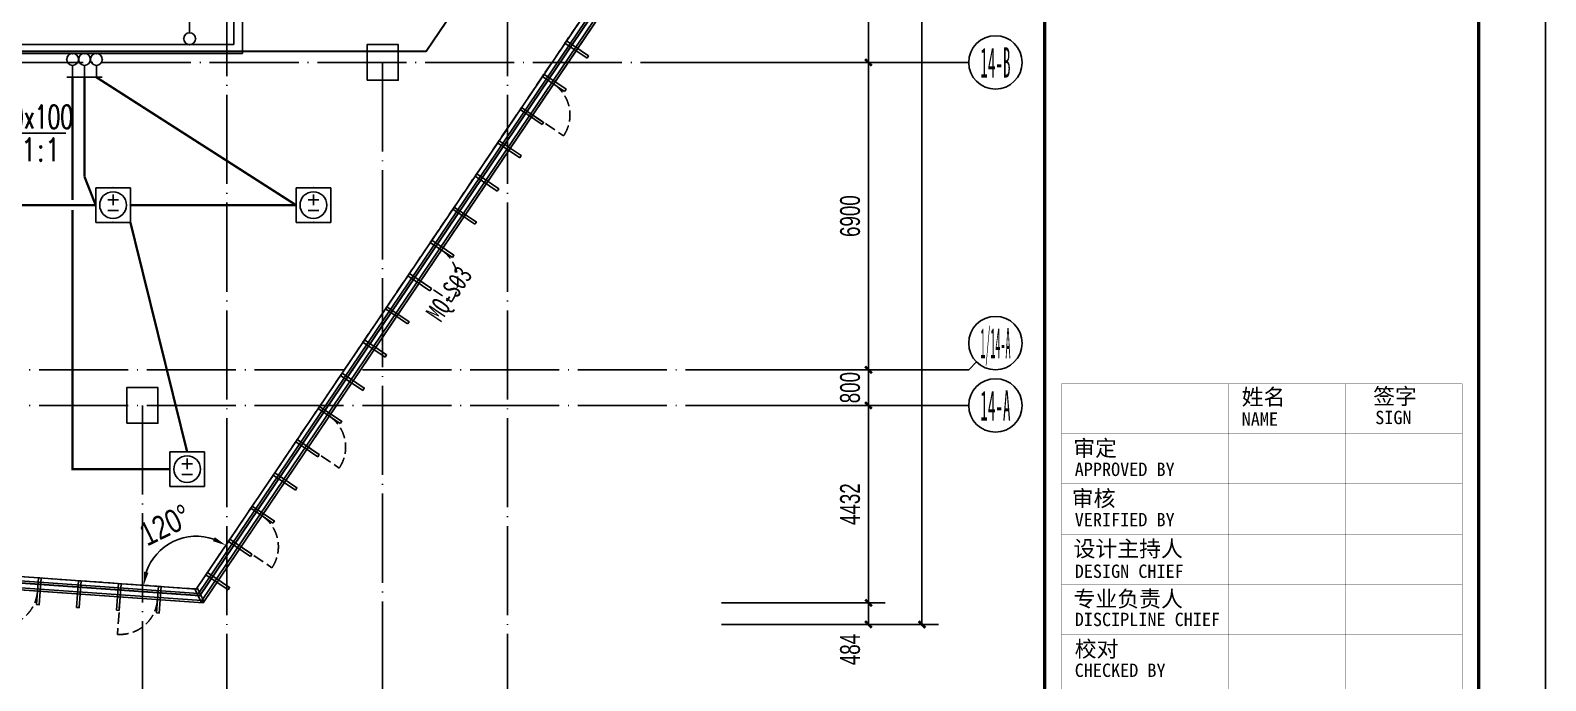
# Model space of a CAD drawing. Extents: x -233336 to 840473, y -28113 to 330904.
# Drawn here: x 105182 to 139220, y 172022 to 186621 of the extents above; entities that cross this region are included whole.
import ezdxf
from ezdxf.enums import TextEntityAlignment as Align
from ezdxf.xclip import XClip

# ---------------------------------------------------------------- set-up
doc = ezdxf.new("R2010")
doc.units = 0
doc.header["$LTSCALE"] = 1000
doc.header["$XCLIPFRAME"] = 2
for name, pattern in [('104-14# 核心筒$0$DOTE', [2.42, 2, -0.2, 0.02, -0.2]), ('14#楼幕墙$0$DASH', [0.35, 0.25, -0.1]), ('DASH', [0.35, 0.25, -0.1]), ('X-104 14#平面$0$$0$DASH', [0.35, 0.25, -0.1])]:
    doc.linetypes.add(name, pattern=pattern)
doc.layers.get('0').update_dxf_attribs({"linetype": 'CONTINUOUS'})
doc.layers.get('Defpoints').update_dxf_attribs({"linetype": 'CONTINUOUS'})
for name, color, linetype in [('104-14# 核心筒$0$01-标注_轴线坐标', 8, 'CONTINUOUS'), ('104-14# 核心筒$0$A-C_玻璃幕墙', 8, 'CONTINUOUS'), ('104-14# 核心筒$0$A_AXIS-轴线', 8, '104-14# 核心筒$0$DOTE'), ('104-14# 核心筒$0$A_STR-砼柱', 8, 'CONTINUOUS'), ('104-14# 核心筒$0$AXIS_TEXT', 7, 'CONTINUOUS'), ('14#楼幕墙$0$A-C_玻璃幕墙', 8, 'CONTINUOUS'), ('14#楼幕墙$0$A-C_窗', 8, 'CONTINUOUS'), ('AXIS_TEXT', 7, 'CONTINUOUS'), ('CABLETRAY_DIM', 80, 'CONTINUOUS'), ('EQUIP-动力', 80, 'CONTINUOUS'), ('EQUIP-照明', 80, 'CONTINUOUS'), ('WIRE-动力控制', 160, 'DASH'), ('WIRE-插座', 160, 'CONTINUOUS'), ('X-104 14#平面$0$01-标注_尺寸', 8, 'CONTINUOUS'), ('X-104 14#平面$0$02-TEXT_门窗', 9, 'CONTINUOUS'), ('X-104 14#平面$0$A-C_玻璃幕墙', 8, 'CONTINUOUS'), ('X-104 14#平面$0$A-TECH_结构', 8, 'CONTINUOUS'), ('X-104 14#平面$0$A_STR-砌块墙', 7, 'CONTINUOUS')]:
    doc.layers.add(name, color=color, linetype=linetype)
doc.layers.add('X-104 14#平面$0$000套内', color=8, linetype='CONTINUOUS', lineweight=30)
doc.styles.add('104-14# 核心筒$0$_TCH_AXIS', font='STXIHEI.TTF', dxfattribs={"width": 0.8})
doc.styles.add('104-14# 核心筒$0$_TCH_DIM_T3', font='ros.shx', dxfattribs={"width": 0.705882, "bigfont": 'jd.shx'})
doc.styles.add('_TEL_DIM', font='ROMANS2', dxfattribs={"width": 0.8, "height": 3.5, "bigfont": 'HZDF2'})
doc.styles.add('COMPLEX', font='COMPLEX')
doc.styles.get("Standard").update_dxf_attribs({"font": 'GBENOR', "bigfont": 'GBCBIG'})
doc.styles.add('X-104 14#平面$0$_TCH_DIM_T3', font='ros.shx', dxfattribs={"width": 0.8, "bigfont": 'jd.shx'})
doc.styles.add('X-104 14#平面$0$_TCH_WINDOW', font='STXIHEI.TTF', dxfattribs={"width": 0.75, "height": 3.5})
doc.styles.add('图签信息$0$华文细黑', font='STXIHEI.TTF', dxfattribs={"height": 10})
doc.dimstyles.new('104-14# 核心筒$0$_TCH_ARCH&&150', dxfattribs={"dimtxt": 446.25, "dimasz": 150, "dimexe": 375, "dimexo": 450, "dimgap": 189.375, "dimtad": 1, "dimdec": 0, "dimzin": 0, "dimdsep": 46, "dimtxsty": '104-14# 核心筒$0$_TCH_DIM_T3', "dimblk": '104-14# 核心筒$0$_ArchTick', "dimcen": 0.09, "dimclrt": 7, "dimazin": 2, "dimtfac": 1, "dimtdec": 0, "dimtix": 1, "dimtmove": 2, "dimatfit": 3, "dimfxl": 0, "dimtolj": 1, "dimtzin": 0, "dimarcsym": 0})
doc.dimstyles.new('X-104 14#平面$0$_TCH_ARROW&&150', dxfattribs={"dimtxt": 525, "dimasz": 300, "dimexe": 375, "dimexo": 450, "dimgap": 150, "dimtad": 1, "dimdec": 0, "dimzin": 0, "dimdsep": 46, "dimtxsty": 'X-104 14#平面$0$_TCH_DIM_T3', "dimcen": 0.09, "dimclrt": 7, "dimazin": 2, "dimtfac": 1, "dimtdec": 0, "dimtix": 1, "dimtmove": 2, "dimatfit": 3, "dimfxl": 0, "dimtolj": 1, "dimtzin": 0, "dimarcsym": 0})

# ---------------------------------------------------------------- blocks, each defined once
blk = doc.blocks.new('图框-A1+1-4')
for points, const_width in [([(0, 0), (1051, 0), (1051, 594), (0, 594)], 0.05), ([(976, 584), (25, 584), (25, 10), (976, 10)], 0.5)]:
    blk.add_lwpolyline(points, close=True, dxfattribs=dict(const_width=const_width))
blk = doc.blocks.new('图签信息')
at = {"const_width": 0.5}
blk.add_lwpolyline([(-65, 0), (0, 0), (0, 500.5), (-65, 500.5)], close=True, dxfattribs=at)
at = {"const_width": 0.05}
for points in [[(-62.5, 103.26), (-2.5, 103.26), (-2.5, 163.26), (-62.5, 163.26), (-62.5, 103.26)], [(-37.5, 163.26), (-37.5, 103.26)], [(-20, 163.26), (-20, 103.26)], [(-62.5, 155.76), (-2.5, 155.76)], [(-62.5, 148.26), (-2.5, 148.26)], [(-62.5, 140.76), (-2.5, 140.76)], [(-62.5, 133.26), (-2.5, 133.26)], [(-62.5, 125.76), (-2.5, 125.76)]]:
    blk.add_lwpolyline(points, dxfattribs=at)
at = {"style": '图签信息$0$华文细黑'}
for s, height, p in [('姓名', 2.4, (-35.5, 162.47)), ('签字', 2.4, (-15.81, 162.57)), ('NAME', 2, (-35.5, 158.96)), ('SIGN', 2, (-15.5, 159.2)), ('审定', 2.4, (-60.73, 154.81)), ('APPROVED BY', 2, (-60.5, 151.44)), ('审核', 2.4, (-60.95, 147.29)), ('VERIFIED BY', 2, (-60.5, 143.91)), ('设计主持人', 2.4, (-60.68, 139.76)), ('DESIGN CHIEF', 2, (-60.5, 136.19)), ('专业负责人', 2.4, (-60.67, 132.26)), ('DISCIPLINE CHIEF', 2, (-60.5, 128.98)), ('校对', 2.4, (-60.5, 124.76)), ('CHECKED BY', 2, (-60.5, 121.37))]:
    blk.add_text(s, height=height, dxfattribs=at).set_placement(p, align=Align.TOP_LEFT)
blk = doc.blocks.new('图签-A1')
at = {"color": 2}
blk.add_blockref('图签信息', (0, 0), dxfattribs=at)
blk = doc.blocks.new('14#楼幕墙$0$A$C103B1A8E')
blk.add_lwpolyline([(0, 0), (60, 0), (60, 600), (0, 600)], close=True)
blk = doc.blocks.new('14#楼幕墙$0$A$C678332E3')
blk.add_lwpolyline([(0, 0), (60, 0), (60, 300), (0, 300)], close=True)
blk = doc.blocks.new('14#楼幕墙$0$A$C140B3602')
for name, p, rotation in [('14#楼幕墙$0$A$C103B1A8E', (100481, 5035), 54.95189736508091), ('14#楼幕墙$0$A$C103B1A8E', (99964, 4298), 54.95189736508091), ('14#楼幕墙$0$A$C103B1A8E', (99447, 3561), 54.95189736508091), ('14#楼幕墙$0$A$C103B1A8E', (98930, 2824), 54.95189736508091), ('14#楼幕墙$0$A$C103B1A8E', (98414, 2087), 54.95189736508091), ('14#楼幕墙$0$A$C103B1A8E', (97897, 1351), 54.95189736508091), ('14#楼幕墙$0$A$C103B1A8E', (97380, 614), 54.95189736508091), ('14#楼幕墙$0$A$C103B1A8E', (96863, -123), 54.95189736508091), ('14#楼幕墙$0$A$C103B1A8E', (96346, -860), 54.95189736508091), ('14#楼幕墙$0$A$C103B1A8E', (95829, -1597), 54.95189736508091), ('14#楼幕墙$0$A$C103B1A8E', (95313, -2333), 54.95189736508091), ('14#楼幕墙$0$A$C103B1A8E', (94796, -3070), 54.95189736508091), ('14#楼幕墙$0$A$C103B1A8E', (94279, -3807), 54.95189736508091), ('14#楼幕墙$0$A$C103B1A8E', (93762, -4544), 54.95189736508091), ('14#楼幕墙$0$A$C103B1A8E', (93245, -5281), 54.95189736508091), ('14#楼幕墙$0$A$C103B1A8E', (92728, -6017), 54.95189736508091), ('14#楼幕墙$0$A$C103B1A8E', (87904, -7012), 354.9518973651422), ('14#楼幕墙$0$A$C103B1A8E', (92211, -6754), 54.95189736508091), ('14#楼幕墙$0$A$C103B1A8E', (88801, -7091), 354.9518973651422), ('14#楼幕墙$0$A$C103B1A8E', (89697, -7170), 354.9518973651422), ('14#楼幕墙$0$A$C103B1A8E', (90594, -7249), 354.9518973651422), ('14#楼幕墙$0$A$C678332E3', (91525, -6714), 204.9518973650777)]:
    blk.add_blockref(name, p, dxfattribs=dict(rotation=rotation))
blk = doc.blocks.new('14#楼幕墙$0$A$C2CD63A88')
at = {"linetype": '14#楼幕墙$0$DASH'}
blk.add_lwpolyline([(0, 670), (0, -170)], dxfattribs=at)
blk.add_arc((0, 670), 840, 270, 0, dxfattribs=at)
blk = doc.blocks.new('14#楼幕墙')
at = {"layer": '14#楼幕墙$0$A-C_玻璃幕墙'}
for p, q in [((109062, 173768), (119297, 188914)), ((108911, 174079), (118802, 188717)), ((108961, 173976), (118967, 188783)), ((109037, 173820), (119215, 188882)), ((82418, 175654), (109062, 173768)), ((82488, 175699), (109037, 173820)), ((82701, 175834), (108961, 173976)), ((82843, 175924), (108911, 174079))]:
    blk.add_line(p, q, dxfattribs=at)
blk.add_lwpolyline([(120742, 216995), (99427, 222925), (92266, 197155), (62308, 195791), (62738, 196820), (22065, 195795), (17309, 179208), (53491, 179840), (52927, 177185), (83500, 178466), (82418, 175654), (109062, 173768), (119297, 188914), (117563, 189300)], close=True, dxfattribs=at)
at = {"layer": '14#楼幕墙$0$A-C_玻璃幕墙', "rotation": 1.000000000000248}
blk.add_blockref('14#楼幕墙$0$A$C140B3602', (17309, 179208), dxfattribs=at)
at = {"layer": '14#楼幕墙$0$A-C_窗'}
for p, rotation in [((117019, 184347), 55.95189736508349), ((114500, 180618), 55.95189736508349), ((111980, 176890), 55.95189736508349), ((110469, 174653), 55.95189736508349), ((104458, 173422), 355.9518973650807), ((107152, 173231), 355.9518973650807)]:
    blk.add_blockref('14#楼幕墙$0$A$C2CD63A88', p, dxfattribs=dict(at, rotation=rotation))
blk = doc.blocks.new('_FZHK')
blk.add_lwpolyline([(-0.5, -0.5), (0.5, -0.5), (0.5, 0.5), (-0.5, 0.5)], close=True)
blk = doc.blocks.new('_AXISO')
blk.add_circle((0, 0), 0.5)
at = {"layer": 'AXIS_TEXT', "style": 'COMPLEX', "width": 1.041667}
blk.add_attdef('A', text='', height=0.56, dxfattribs=at).set_placement((-0.25, -0.28), (0.25, -0.28), align=Align.FIT)
blk = doc.blocks.new('104-14# 核心筒$0$_ArchTick')
at = {"color": 0, "linetype": 'ByBlock', "const_width": 0.4}
blk.add_lwpolyline([(-0.5, -0.5), (0.5, 0.5)], dxfattribs=at)
blk = doc.blocks.new('*D407')
at = {"layer": '104-14# 核心筒$0$01-标注_轴线坐标', "color": 0, "lineweight": -2}
for p, q in [((120710, 173768), (124385, 173768)), ((124010, 173284), (124010, 173768)), ((120710, 173284), (124385, 173284))]:
    blk.add_line(p, q, dxfattribs=at)
at = {"layer": 'Defpoints', "color": 0}
for p in [(120260, 173768), (124010, 173768), (120260, 173284)]:
    blk.add_point(p, dxfattribs=at)
at = {"layer": '104-14# 核心筒$0$01-标注_轴线坐标', "color": 0, "lineweight": -2, "xscale": 150, "yscale": 150, "zscale": 150}
for p, rotation in [((124010, 173768), 90), ((124010, 173284), 270)]:
    blk.add_blockref('104-14# 核心筒$0$_ArchTick', p, dxfattribs=dict(at, rotation=rotation))
at = {"layer": '104-14# 核心筒$0$01-标注_轴线坐标', "color": 7, "insert": (123597, 172721), "char_height": 446.2, "attachment_point": 5, "rotation": 90, "style": '104-14# 核心筒$0$_TCH_DIM_T3'}
blk.add_mtext('\\A1;484', dxfattribs=at)
blk = doc.blocks.new('*D408')
at = {"layer": '104-14# 核心筒$0$01-标注_轴线坐标', "color": 0, "lineweight": -2}
for p, q in [((120710, 178200), (124385, 178200)), ((124010, 173768), (124010, 178200)), ((120710, 173768), (124385, 173768))]:
    blk.add_line(p, q, dxfattribs=at)
at = {"layer": 'Defpoints', "color": 0}
for p in [(120260, 178200), (124010, 178200), (120260, 173768)]:
    blk.add_point(p, dxfattribs=at)
at = {"layer": '104-14# 核心筒$0$01-标注_轴线坐标', "color": 0, "lineweight": -2, "xscale": 150, "yscale": 150, "zscale": 150}
for p, rotation in [((124010, 178200), 90), ((124010, 173768), 270)]:
    blk.add_blockref('104-14# 核心筒$0$_ArchTick', p, dxfattribs=dict(at, rotation=rotation))
at = {"layer": '104-14# 核心筒$0$01-标注_轴线坐标', "color": 7, "insert": (123597, 175984), "char_height": 446.2, "attachment_point": 5, "rotation": 90, "style": '104-14# 核心筒$0$_TCH_DIM_T3'}
blk.add_mtext('\\A1;4432', dxfattribs=at)
blk = doc.blocks.new('*D409')
at = {"layer": '104-14# 核心筒$0$01-标注_轴线坐标', "color": 0, "lineweight": -2}
for p, q in [((124010, 179000), (124010, 179150)), ((120710, 179000), (124385, 179000)), ((124010, 178200), (124010, 179000)), ((120710, 178200), (124385, 178200)), ((124010, 178200), (124010, 178050))]:
    blk.add_line(p, q, dxfattribs=at)
at = {"layer": 'Defpoints', "color": 0}
for p in [(120260, 179000), (124010, 179000), (120260, 178200)]:
    blk.add_point(p, dxfattribs=at)
at = {"layer": '104-14# 核心筒$0$01-标注_轴线坐标', "color": 0, "lineweight": -2, "xscale": 150, "yscale": 150, "zscale": 150}
for p, rotation in [((124010, 179000), 270), ((124010, 178200), 90)]:
    blk.add_blockref('104-14# 核心筒$0$_ArchTick', p, dxfattribs=dict(at, rotation=rotation))
at = {"layer": '104-14# 核心筒$0$01-标注_轴线坐标', "color": 7, "insert": (123597, 178600), "char_height": 446.2, "attachment_point": 5, "rotation": 90, "style": '104-14# 核心筒$0$_TCH_DIM_T3'}
blk.add_mtext('\\A1;800', dxfattribs=at)
blk = doc.blocks.new('*D410')
at = {"layer": '104-14# 核心筒$0$01-标注_轴线坐标', "color": 0, "lineweight": -2}
for p, q in [((120710, 185900), (124385, 185900)), ((124010, 179000), (124010, 185900)), ((120710, 179000), (124385, 179000))]:
    blk.add_line(p, q, dxfattribs=at)
at = {"layer": 'Defpoints', "color": 0}
for p in [(120260, 185900), (124010, 185900), (120260, 179000)]:
    blk.add_point(p, dxfattribs=at)
at = {"layer": '104-14# 核心筒$0$01-标注_轴线坐标', "color": 0, "lineweight": -2, "xscale": 150, "yscale": 150, "zscale": 150}
for p, rotation in [((124010, 185900), 90), ((124010, 179000), 270)]:
    blk.add_blockref('104-14# 核心筒$0$_ArchTick', p, dxfattribs=dict(at, rotation=rotation))
at = {"layer": '104-14# 核心筒$0$01-标注_轴线坐标', "color": 7, "insert": (123597, 182450), "char_height": 446.2, "attachment_point": 5, "rotation": 90, "style": '104-14# 核心筒$0$_TCH_DIM_T3'}
blk.add_mtext('\\A1;6900', dxfattribs=at)
blk = doc.blocks.new('*D411')
at = {"layer": '104-14# 核心筒$0$01-标注_轴线坐标', "color": 0, "lineweight": -2}
for p, q in [((120710, 189950), (124385, 189950)), ((124010, 185900), (124010, 189950)), ((120710, 185900), (124385, 185900))]:
    blk.add_line(p, q, dxfattribs=at)
at = {"layer": 'Defpoints', "color": 0}
for p in [(120260, 189950), (124010, 189950), (120260, 185900)]:
    blk.add_point(p, dxfattribs=at)
at = {"layer": '104-14# 核心筒$0$01-标注_轴线坐标', "color": 0, "lineweight": -2, "xscale": 150, "yscale": 150, "zscale": 150}
for p, rotation in [((124010, 189950), 90), ((124010, 185900), 270)]:
    blk.add_blockref('104-14# 核心筒$0$_ArchTick', p, dxfattribs=dict(at, rotation=rotation))
at = {"layer": '104-14# 核心筒$0$01-标注_轴线坐标', "color": 7, "insert": (123597, 187925), "char_height": 446.2, "attachment_point": 5, "rotation": 90, "style": '104-14# 核心筒$0$_TCH_DIM_T3'}
blk.add_mtext('\\A1;4050', dxfattribs=at)
blk = doc.blocks.new('*D476')
at = {"layer": '104-14# 核心筒$0$01-标注_轴线坐标', "color": 0, "lineweight": -2}
for p, q in [((120710, 222925), (125585, 222925)), ((125210, 173284), (125210, 222925)), ((120710, 173284), (125585, 173284))]:
    blk.add_line(p, q, dxfattribs=at)
at = {"layer": 'Defpoints', "color": 0}
for p in [(120260, 222925), (125210, 222925), (120260, 173284)]:
    blk.add_point(p, dxfattribs=at)
at = {"layer": '104-14# 核心筒$0$01-标注_轴线坐标', "color": 0, "lineweight": -2, "xscale": 150, "yscale": 150, "zscale": 150}
for p, rotation in [((125210, 222925), 90), ((125210, 173284), 270)]:
    blk.add_blockref('104-14# 核心筒$0$_ArchTick', p, dxfattribs=dict(at, rotation=rotation))
at = {"layer": '104-14# 核心筒$0$01-标注_轴线坐标', "color": 7, "insert": (124797, 198104), "char_height": 446.2, "attachment_point": 5, "rotation": 90, "style": '104-14# 核心筒$0$_TCH_DIM_T3'}
blk.add_mtext('\\A1;49641', dxfattribs=at)
blk = doc.blocks.new('*D227')
at = {"layer": 'Defpoints', "color": 0}
for p in [(108788, 175258), (108751, 174091), (108911, 174079), (109000, 174212)]:
    blk.add_point(p, dxfattribs=at)
at = {"layer": 'X-104 14#平面$0$01-标注_尺寸', "color": 0, "lineweight": -2}
for p, q in [((109252, 174585), (109784, 175372)), ((108302, 174122), (107355, 174190))]:
    blk.add_line(p, q, dxfattribs=at)
blk.add_arc((108911, 174079), 1185, 70.4972, 161.4066, dxfattribs=at)
at = {"layer": 'X-104 14#平面$0$01-标注_尺寸', "color": 0}
for points in [[(109329, 175241), (109284, 175152), (109574, 175061)], [(107837, 174447), (107739, 174467), (107729, 174163)]]:
    blk.add_solid(points, dxfattribs=at)
at = {"layer": 'X-104 14#平面$0$01-标注_尺寸', "color": 7, "insert": (108212, 175516), "char_height": 525, "attachment_point": 5, "rotation": 25.9519, "style": 'X-104 14#平面$0$_TCH_DIM_T3'}
blk.add_mtext('\\A1;120%%d', dxfattribs=at)
blk = doc.blocks.new('$equip$00001344')
for p, q in [((0.65, 0.65), (-0.65, 0.65)), ((-0.65, 0.65), (-0.65, -0.65)), ((0.65, -0.65), (0.65, 0.65)), ((-0.2, 0.2), (0.2, 0.2)), ((0, 0), (0, 0.4)), ((-0.2, -0.2), (0.2, -0.2)), ((-0.65, -0.65), (0.65, -0.65))]:
    blk.add_line(p, q)
blk.add_circle((0, 0), 0.5)
for p in [(0, 0.65), (-0.65, 0), (0.65, 0), (0, -0.65)]:
    blk.add_point(p)
at = {"flags": 9}
blk.add_attdef('A', (0, 0), '', height=0.00002, dxfattribs=at)
blk = doc.blocks.new('$equip$00002672')
for p, q in [((0.222, 0.889), (-0.222, 0.889)), ((0, 0.444), (0, 0.889))]:
    blk.add_line(p, q)
blk.add_circle((0, 0.222), 0.222)
for p in [(0, 0.889), (-0.222, 0.222), (0, 0), (0.222, 0.222)]:
    blk.add_point(p)
at = {"color": 7, "style": '_TEL_DIM', "flags": 1}
for tag in ['A', 'REMARK']:
    blk.add_attdef(tag, text='', height=0.00002, dxfattribs=at).set_placement((0, 0), align=Align.MIDDLE_CENTER)
blk = doc.blocks.new('104-14# 核心筒')
at = {"layer": '104-14# 核心筒$0$01-标注_轴线坐标'}
for p, q in [((120259.9, 185900), (126259.9, 185900)), ((126435.7, 179175.7), (126259.9, 179000)), ((120259.9, 179000), (126259.9, 179000)), ((120259.9, 178200), (126259.9, 178200))]:
    blk.add_line(p, q, dxfattribs=at)
at = {"layer": '104-14# 核心筒$0$A-C_玻璃幕墙'}
blk.add_lwpolyline([(82417.6, 175653.6), (83499.8, 178465.9), (52926.6, 177184.7), (53491, 179839.8), (17309.3, 179208.2), (22065.4, 195794.6), (62738.3, 196820), (62307.5, 195791.2), (92265.6, 197155.1), (99426.9, 222925), (120741.8, 216994.6), (117562.9, 189300.5), (119297.3, 188914.5), (109062.3, 173767.9), (82417.6, 175653.6)], dxfattribs=at)
at = {"layer": '104-14# 核心筒$0$A_AXIS-轴线'}
for p, q in [((109600, 228733.6), (109600, 169654.9)), ((115900, 228733.6), (115900, 169654.9)), ((-9370.1, 185900), (120259.9, 185900)), ((113095, 185900), (113095, 169654.9)), ((59400, 179000), (120259.9, 179000)), ((59400, 178200), (120259.9, 178200)), ((107700, 178200), (107700, 169654.9))]:
    blk.add_line(p, q, dxfattribs=at)
at = {"layer": '104-14# 核心筒$0$01-标注_轴线坐标'}
ref = blk.add_blockref('_AXISO', (126859.9, 185900), dxfattribs=dict(at, xscale=1200, yscale=1200, zscale=1200))
ref.add_attrib('A', '14-B', dxfattribs={"layer": '104-14# 核心筒$0$AXIS_TEXT', "height": 678.82, "style": '104-14# 核心筒$0$_TCH_AXIS', "width": 0.46363}).set_placement((126520.5, 185560.6), (127199.3, 185560.6), align=Align.FIT)
ref = blk.add_blockref('_AXISO', (126859.9, 179600), dxfattribs=dict(at, xscale=1200, yscale=1200, zscale=1200))
ref.add_attrib('A', '1/14-A', dxfattribs={"layer": '104-14# 核心筒$0$AXIS_TEXT', "height": 678.82, "style": '104-14# 核心筒$0$_TCH_AXIS', "width": 0.294465}).set_placement((126520.5, 179260.6), (127199.3, 179260.6), align=Align.FIT)
ref = blk.add_blockref('_AXISO', (126859.9, 178200), dxfattribs=dict(at, xscale=1200, yscale=1200, zscale=1200))
ref.add_attrib('A', '14-A', dxfattribs={"layer": '104-14# 核心筒$0$AXIS_TEXT', "height": 678.82, "style": '104-14# 核心筒$0$_TCH_AXIS', "width": 0.428326}).set_placement((126520.5, 177860.6), (127199.3, 177860.6), align=Align.FIT)
at = {"layer": '104-14# 核心筒$0$A_STR-砼柱', "xscale": 700, "yscale": 800, "zscale": 800}
for p in [(113095, 185900), (107700, 178200.1)]:
    blk.add_blockref('_FZHK', p, dxfattribs=at)
at = {"layer": '104-14# 核心筒$0$01-标注_轴线坐标'}
for p1, p2, distance, text, picture, middle in [((120259.9, 173283.6), (120259.9, 222925), -4950, '49641', '*D476', (124797.4, 198104.3)), ((120259.9, 185900), (120259.9, 189950), -3750, '4050', '*D411', (123597.4, 187925)), ((120259.9, 179000), (120259.9, 185900), -3750, '6900', '*D410', (123597.4, 182450)), ((120259.9, 178200), (120259.9, 179000), -3750, '800', '*D409', (123597.4, 178600)), ((120259.9, 173767.9), (120259.9, 178200), -3750, '4432', '*D408', (123597.4, 175984))]:
    dim = blk.add_aligned_dim(p1=p1, p2=p2, distance=distance, text=text, dimstyle='104-14# 核心筒$0$_TCH_ARCH&&150', dxfattribs=at)
    dim.commit()
    dim.dimension.update_dxf_attribs({"geometry": picture, "text_midpoint": middle})
dim = blk.add_linear_dim(base=(124009.9, 173767.9), p1=(120259.9, 173283.6), p2=(120259.9, 173767.9), angle=90, text='484', dimstyle='104-14# 核心筒$0$_TCH_ARCH&&150', dxfattribs=at)
dim.commit()
dim.dimension.update_dxf_attribs({"geometry": '*D407', "text_midpoint": (123597.4, 172721.1), "dimtype": 161})
blk = doc.blocks.new('X-104 14#平面')
blk.add_lwpolyline([(-18433.5, 152700), (139216.5, 152700), (139216.5, 241800), (-18433.5, 241800)], close=True)
at = {"layer": 'X-104 14#平面$0$000套内'}
blk.add_lwpolyline([(84300, 196642.3), (84300, 186000), (92650, 186000), (92650, 186150), (114074.1, 186150), (115950, 188926.2), (115950, 189200), (117249.4, 189200), (117398.5, 189183.4), (119049.6, 188815.9), (108986.5, 173923.7), (82630.4, 175788.9), (83721.9, 178625.3), (59650, 177616.6), (59650, 196592.1), (62510.5, 196664.2), (62077.6, 195630.6)], close=True, dxfattribs=at)
at = {"layer": 'X-104 14#平面$0$A-C_玻璃幕墙'}
blk.add_lwpolyline([(82417.6, 175653.6), (83499.8, 178465.9), (52926.6, 177184.7), (53491, 179839.8), (17309.3, 179208.2), (22065.4, 195794.6), (62738.3, 196820), (62307.5, 195791.2), (92265.6, 197155.1), (99426.9, 222925), (120741.8, 216994.6), (117562.9, 189300.5), (119297.3, 188914.5), (109062.3, 173767.9), (82417.6, 175653.6)], dxfattribs=at)
at = {"layer": 'X-104 14#平面$0$A-TECH_结构', "linetype": 'X-104 14#平面$0$$0$DASH'}
blk.add_lwpolyline([(108910.7, 174079.4), (118802, 188717.3), (117234.1, 189066.3), (120414.6, 216774.3), (99635.6, 222555.6), (95312.9, 207000.2), (89162.1, 208711.5), (77269.5, 199400), (8635.1, 199400), (5919.8, 186625.4), (-2502.5, 188415.7), (-5635.8, 173674.9), (40532.1, 175690.6), (40199.6, 173602.3), (83848.5, 175853.1)], close=True, dxfattribs=at)
at = {"layer": 'X-104 14#平面$0$A_STR-砌块墙'}
for p, q in [((109750, 188200), (109750, 186300)), ((109950, 188100), (109950, 186100)), ((109750, 186300), (103850, 186300)), ((103850, 186100), (109950, 186100))]:
    blk.add_line(p, q, dxfattribs=at)
ref = blk.add_blockref('104-14# 核心筒', (0, 0))
XClip(ref).set_block_clipping_path([(-38664.3623821461, -25500), (139216.5485069363, 330900)])
at = {"xscale": 150, "yscale": 150, "zscale": 150}
for name, p in [('图框-A1+1-4', (-18433.5, 152700)), ('图签-A1', (137716.5, 154200))]:
    blk.add_blockref(name, p, dxfattribs=at)
blk.add_blockref('14#楼幕墙', (0, 0))
at = {"layer": 'X-104 14#平面$0$02-TEXT_门窗', "style": 'X-104 14#平面$0$_TCH_WINDOW', "width": 0.75}
blk.add_text('MQ-S03', height=428.14, rotation=55.9519, dxfattribs=at).set_placement((114398.7, 180048.1))
at = {"layer": 'X-104 14#平面$0$01-标注_尺寸'}
dim = blk.add_angular_dim_3p(base=(108787.8, 175257.9), center=(108910.7, 174079.4), p1=(109000.4, 174212.2), p2=(108750.9, 174090.7), text='120%%d', dimstyle='X-104 14#平面$0$_TCH_ARROW&&150', dxfattribs=at)
dim.commit()
dim.dimension.update_dxf_attribs({"geometry": '*D227', "text_midpoint": (108211.6, 175515.8)})

msp = doc.modelspace()

# ---------------------------------------------------------------- linework, layer by layer
at = {"layer": 'CABLETRAY_DIM'}
msp.add_line((100083.5, 184312.3), (105977.6, 184312.3), dxfattribs=at)
at = {"layer": 'WIRE-动力控制', "color": 160, "const_width": 52.5}
for points in [[(106132.8, 185566.7), (106132.8, 182809.6)], [(106399.4, 185566.7), (106399.4, 183332.9)], [(106666.1, 185566.7), (111150.8, 182697.1)], [(106650.8, 182697.1), (106399.4, 183332.9)], [(108314.2, 176771), (106132.8, 176771), (106132.8, 182584.6)]]:
    msp.add_lwpolyline(points, dxfattribs=at)
at = {"layer": 'WIRE-插座', "color": 160, "const_width": 52.5}
for points in [[(102430.8, 182697.1), (106650.8, 182697.1)], [(107430.8, 182697.1), (111150.8, 182697.1)], [(107430.8, 182307.1), (108704.2, 177161)]]:
    msp.add_lwpolyline(points, dxfattribs=at)

# ---------------------------------------------------------------- block references
msp.add_blockref('X-104 14#平面', (0, 0))
at = {"layer": 'EQUIP-动力', "color": 80, "xscale": 600, "yscale": 600, "zscale": 600}
for p in [(107040.8, 182697.1), (111540.8, 182697.1), (108704.2, 176771)]:
    msp.add_blockref('$equip$00001344', p, dxfattribs=at)
at = {"layer": 'EQUIP-照明', "color": 80, "xscale": 600, "yscale": 600, "zscale": 600}
msp.add_blockref('$equip$00002672', (108760.7, 186300), dxfattribs=at)
at = {"layer": 'EQUIP-照明', "color": 80, "xscale": 600, "yscale": 600, "zscale": 600, "rotation": 180}
for p in [(106132.8, 186100), (106399.4, 186100), (106666.1, 186100)]:
    msp.add_blockref('$equip$00002672', p, dxfattribs=at)

# ---------------------------------------------------------------- texts
at = {"layer": 'CABLETRAY_DIM', "color": 7, "style": '_TEL_DIM'}
for s, height, width, p in [('非消防强电桥架 200x100', 525, 0.64, (101706.9, 184417.3)), ('加隔板 供电电缆：控制比例为1:1', 520.866, 0.8, (99538.7, 183682.3))]:
    msp.add_text(s, height=height, dxfattribs=dict(at, width=width)).set_placement(p)

doc.saveas('drawing.dxf')
